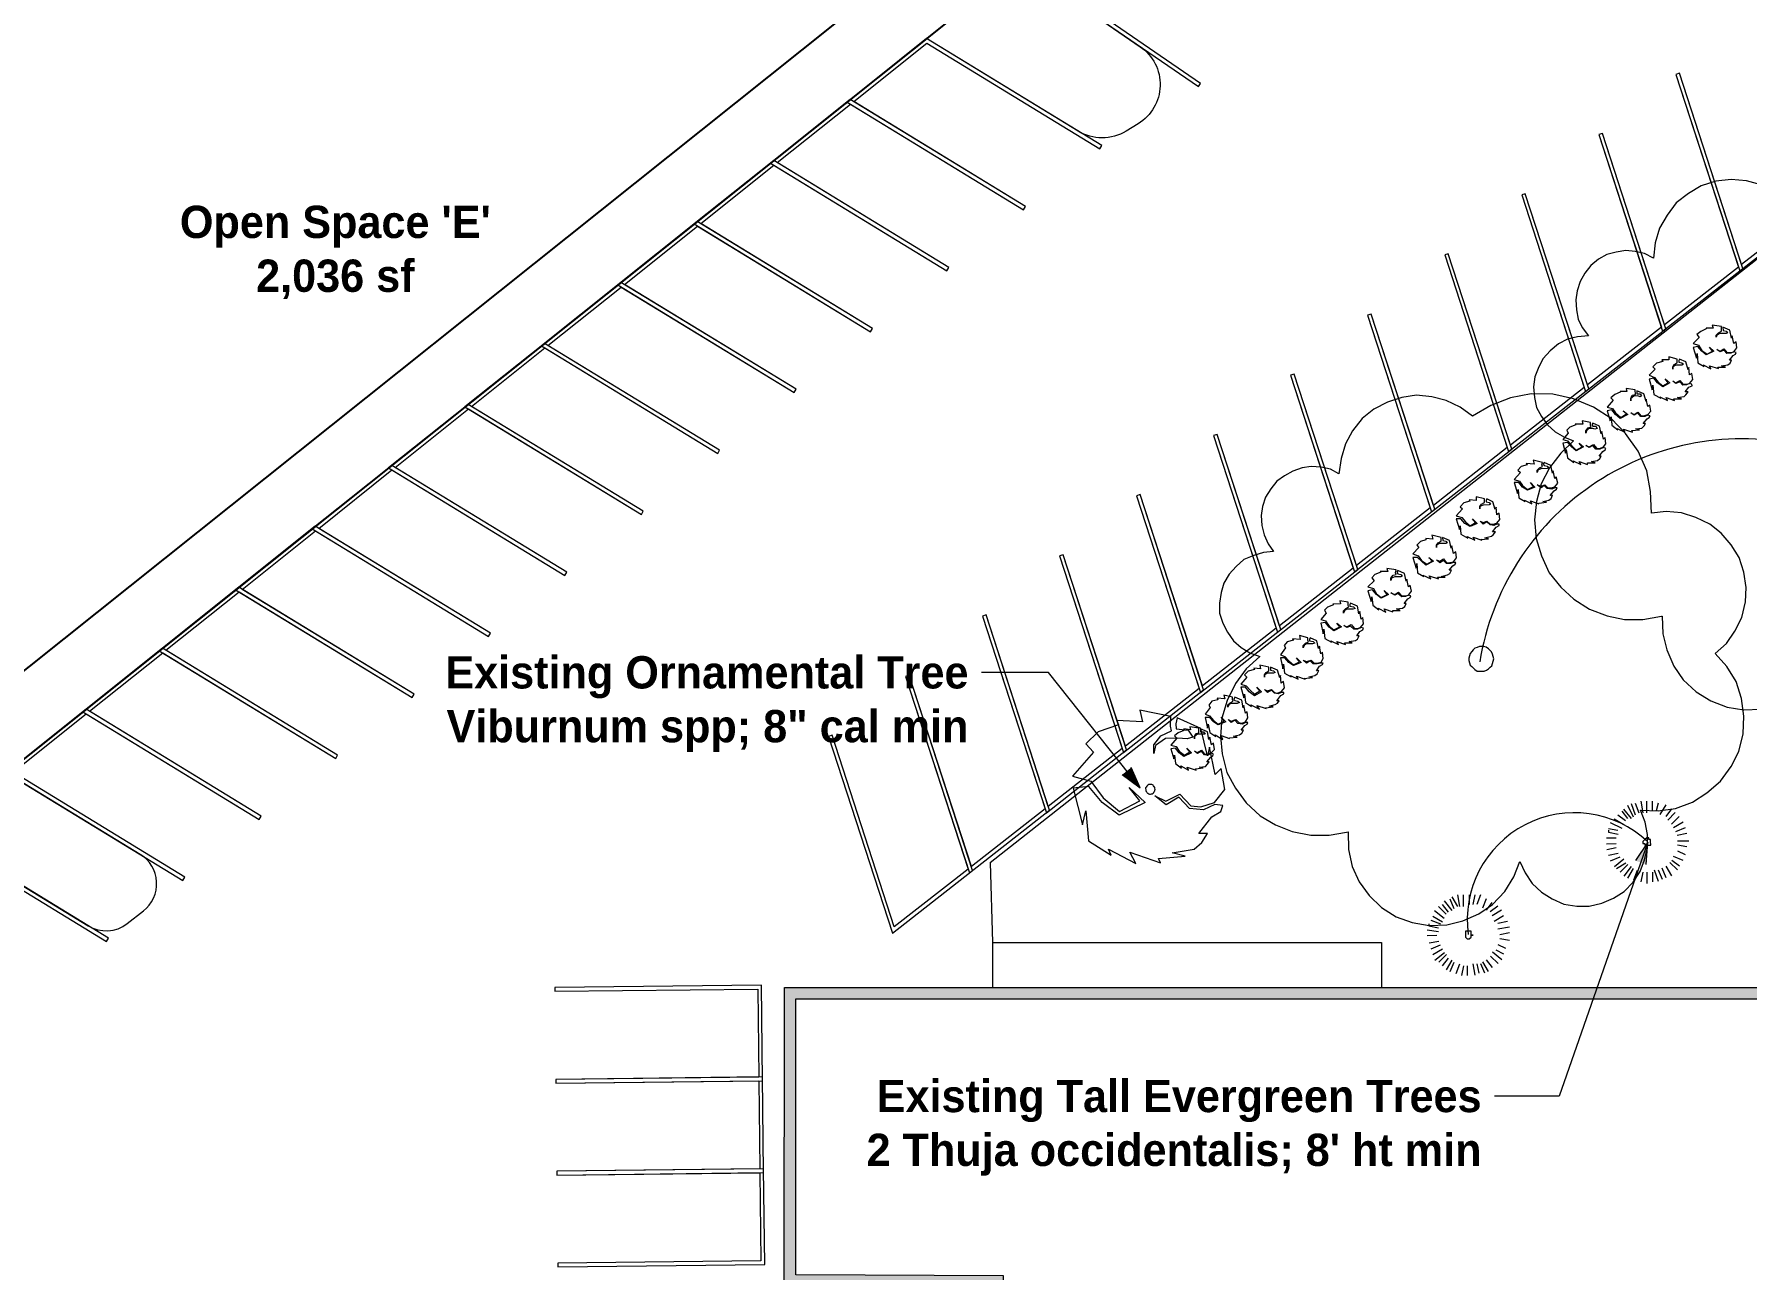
# Model space of a CAD drawing. Header units: feet. Extents: x 2366571 to 2367131, y 711992 to 712371.
# Drawn here: x 2366833.9 to 2366983, y 712183.9 to 712291.5 of the extents above; entities that cross this region are included whole.
import ezdxf

# ---------------------------------------------------------------- set-up
doc = ezdxf.new("R2010")
doc.units = ezdxf.units.FT
doc.header["$MEASUREMENT"] = 0
for name, color, linetype in [('C-BLDG-OTLN', 110, 'Continuous'), ('C-PRKG-CONC-PATT', 1, 'Continuous'), ('C-PRKG-CURB', 255, 'Continuous'), ('C-PRKG-STRP', 190, 'Continuous'), ('C-PROP-LINE', 230, 'Continuous')]:
    doc.layers.add(name, color=color, linetype=linetype)
doc.layers.add('G-ANNO-TEXT', color=231, linetype='Continuous', lineweight=9)
doc.layers.add('PDF_Geometry', color=1, linetype='Continuous', lineweight=9)
doc.styles.add('Century Gothic_B', font='GOTHICB.TTF', dxfattribs={"height": 33.75})

# ---------------------------------------------------------------- blocks, each defined once
blk = doc.blocks.new('Family - ___-1442676-SITE PLAN')
at = {"layer": 'C-PROP-LINE'}
blk.add_line((-924.2, 14353.7), (-4154.5, 11776), dxfattribs=at)
blk = doc.blocks.new('Family - ___-1416994-SITE PLAN')
at = {"layer": 'C-PROP-LINE'}
blk.add_line((-933.8, 14438.2), (-4387, 11682.6), dxfattribs=at)

msp = doc.modelspace()

# ---------------------------------------------------------------- hatches: boundary and pattern name
at = {"layer": 'C-BLDG-OTLN', "lineweight": 5}
h = msp.add_hatch(color=1, dxfattribs=at)
h.dxf.hatch_style = 1
h.paths.add_polyline_path([(2366918.97, 712055.23), (2366918.97, 712066.86), (2366826.96, 712066.86), (2366826.96, 712054.86), (2366812.38, 712054.86), (2366812.38, 712033.19), (2366987.39, 712033.19), (2366987.39, 712102.29), (2366991.39, 712102.29), (2366991.4, 712114.34), (2366987.4, 712114.34), (2366987.41, 712208.45), (2366899.22, 712208.45), (2366899.21, 712182.41), (2366917.31, 712182.34), (2366917.41, 712161.24), (2366948.36, 712161.49), (2366948.36, 712055.23)])
h.paths.add_polyline_path([(2366918.97, 712034.19), (2366986.39, 712034.19), (2366986.39, 712103.29), (2366990.39, 712103.29), (2366990.4, 712113.34), (2366986.4, 712113.34), (2366986.41, 712207.45), (2366900.22, 712207.45), (2366900.21, 712183.41), (2366918.31, 712183.34), (2366918.4, 712162.25), (2366949.36, 712162.5), (2366949.36, 712054.23), (2366918.97, 712054.23)], flags=16)
h.paths.add_polyline_path([(2366917.97, 712065.86), (2366827.96, 712065.86), (2366827.96, 712053.86), (2366813.38, 712053.86), (2366813.38, 712034.19), (2366917.97, 712034.19)], flags=16)
at = {"layer": 'G-ANNO-TEXT', "lineweight": 5}
for points in [[(2366930.2, 712225.83), (2366929.43, 712227.61), (2366928.64, 712226.98)], [(2366974.42, 712221.09), (2366973.33, 712219.49), (2366974.28, 712219.16)]]:
    msp.add_hatch(color=1, dxfattribs=at).paths.add_polyline_path(points, flags=0)

# ---------------------------------------------------------------- linework, layer by layer
at = {"layer": 'C-BLDG-OTLN', "color": 1, "lineweight": 5, "flags": 128}
msp.add_lwpolyline([(2366948.36, 712161.49), (2366917.41, 712161.24), (2366917.31, 712182.34), (2366899.21, 712182.41), (2366899.22, 712208.45), (2366987.41, 712208.45), (2366987.4, 712114.34), (2366991.4, 712114.34), (2366991.39, 712102.29), (2366987.39, 712102.29), (2366987.39, 712033.19), (2366812.38, 712033.19), (2366812.38, 712054.86), (2366826.96, 712054.86), (2366826.96, 712066.86), (2366918.97, 712066.86), (2366918.97, 712055.23), (2366948.36, 712055.23), (2366948.36, 712161.5)], dxfattribs=at)
msp.add_lwpolyline([(2366918.97, 712054.23), (2366949.36, 712054.23), (2366949.36, 712162.5), (2366918.4, 712162.25), (2366918.31, 712183.34), (2366900.21, 712183.41), (2366900.22, 712207.45), (2366986.41, 712207.45), (2366986.4, 712113.34), (2366990.4, 712113.34), (2366990.39, 712103.29), (2366986.39, 712103.29), (2366986.39, 712034.19), (2366918.97, 712034.19)], close=True, dxfattribs=at)
at = {"layer": 'C-PRKG-CONC-PATT', "color": 1, "lineweight": 5}
for p, q in [((2366917.35, 712212.35), (2366951.22, 712212.35)), ((2366917.35, 712212.35), (2366917.35, 712208.45)), ((2366951.22, 712212.35), (2366951.22, 712208.45))]:
    msp.add_line(p, q, dxfattribs=at)
at = {"layer": 'C-PRKG-CURB', "color": 1, "lineweight": 5}
msp.add_line((2366917.13, 712219.32), (2366917.35, 712212.35), dxfattribs=at)
at = {"layer": 'C-PRKG-CURB', "color": 1, "lineweight": 5, "flags": 128}
msp.add_lwpolyline([(2366917.13, 712219.32), (2367030, 712308.18), (2367030.04, 712320.44), (2366997.41, 712347.42), (2366995.03, 712347.91)], dxfattribs=at)
for points in [[(2366978.56, 712340.17), (2366975.18, 712341.32), (2366971.38, 712340.08), (2366965.74, 712335.52), (2366938.69, 712317.63), (2366920.73, 712303.44, -0.079995), (2366915.17, 712300.35), (2366915.17, 712300.35, 0.079382), (2366909.67, 712297.23), (2366740.7, 712162.4, 0.442568), (2366740.41, 712157.96), (2366740.41, 712157.96, 0.386416), (2366744.44, 712157.71), (2366825.09, 712222.06), (2366838.58, 712213.82, 0.311485), (2366841.98, 712214.01), (2366843.39, 712215.11, 0.52499), (2366843.12, 712220.04), (2366831.47, 712227.15), (2366911.6, 712291.09)], [(2366978.56, 712340.17), (2366976.99, 712332.45), (2366969.1, 712331.77), (2366939.98, 712312.14), (2366920.45, 712297.11), (2366930.21, 712290.38, -0.543352), (2366930.02, 712283.67), (2366928.97, 712283.03, -0.280876), (2366924.8, 712283.03), (2366911.6, 712291.09)]]:
    msp.add_lwpolyline(points, format="xyb", dxfattribs=at)
at = {"layer": 'C-PRKG-STRP', "color": 1, "lineweight": 5}
for p, q in [((2366920.44, 712297.1), (2366935.27, 712286.9)), ((2366935.46, 712287.17), (2366921.02, 712297.1)), ((2366911.6, 712291.09), (2366904.67, 712285.56)), ((2366905.25, 712285.6), (2366911.62, 712290.69)), ((2366926.86, 712281.78), (2366911.6, 712291.09)), ((2366911.62, 712290.69), (2366926.68, 712281.49)), ((2366977.16, 712288.07), (2366976.84, 712287.97)), ((2366977.16, 712288.07), (2366976.84, 712287.97)), ((2366976.84, 712287.97), (2366982.41, 712270.85)), ((2366976.84, 712287.97), (2366982.3, 712271.18)), ((2366982.58, 712271.4), (2366977.16, 712288.07)), ((2366982.69, 712271.07), (2366977.16, 712288.07)), ((2366935.27, 712286.9), (2366935.46, 712287.17)), ((2366904.94, 712285.78), (2366898.01, 712280.25)), ((2366898.59, 712280.29), (2366904.97, 712285.38)), ((2366904.67, 712285.56), (2366920.03, 712276.18)), ((2366920.2, 712276.47), (2366904.94, 712285.78)), ((2366904.97, 712285.38), (2366920.03, 712276.18)), ((2366920.2, 712276.47), (2366905.25, 712285.6)), ((2366926.68, 712281.49), (2366926.86, 712281.78)), ((2366970.45, 712282.83), (2366970.13, 712282.72)), ((2366970.45, 712282.83), (2366970.13, 712282.72)), ((2366970.13, 712282.72), (2366975.7, 712265.61)), ((2366970.13, 712282.72), (2366975.59, 712265.94)), ((2366975.87, 712266.16), (2366970.45, 712282.83)), ((2366975.98, 712265.82), (2366970.45, 712282.83)), ((2366898.29, 712280.47), (2366891.36, 712274.94)), ((2366898.01, 712280.25), (2366913.37, 712270.87)), ((2366913.55, 712271.16), (2366898.29, 712280.47)), ((2366913.55, 712271.16), (2366898.59, 712280.29)), ((2366891.94, 712274.98), (2366898.31, 712280.07)), ((2366898.31, 712280.07), (2366913.37, 712270.87)), ((2366963.74, 712277.58), (2366963.43, 712277.48)), ((2366963.74, 712277.58), (2366963.43, 712277.48)), ((2366963.43, 712277.48), (2366968.99, 712260.36)), ((2366963.43, 712277.48), (2366968.88, 712260.7)), ((2366969.16, 712260.92), (2366963.74, 712277.58)), ((2366969.27, 712260.58), (2366963.74, 712277.58)), ((2366920.03, 712276.18), (2366920.2, 712276.47)), ((2366920.03, 712276.18), (2366920.2, 712276.47)), ((2366982.41, 712270.85), (2366989.39, 712276.31)), ((2366989, 712276.43), (2366982.58, 712271.4)), ((2366891.63, 712275.16), (2366884.7, 712269.63)), ((2366885.28, 712269.67), (2366891.66, 712274.76)), ((2366891.36, 712274.94), (2366906.72, 712265.56)), ((2366906.89, 712265.85), (2366891.63, 712275.16)), ((2366891.66, 712274.76), (2366906.72, 712265.56)), ((2366906.89, 712265.85), (2366891.94, 712274.98)), ((2366957.03, 712272.34), (2366956.72, 712272.24)), ((2366957.03, 712272.34), (2366956.72, 712272.24)), ((2366956.72, 712272.24), (2366962.28, 712255.12)), ((2366956.72, 712272.24), (2366962.17, 712255.46)), ((2366962.45, 712255.68), (2366957.03, 712272.34)), ((2366962.56, 712255.34), (2366957.03, 712272.34)), ((2366982.3, 712271.18), (2366975.87, 712266.16)), ((2366884.98, 712269.85), (2366878.05, 712264.32)), ((2366900.24, 712260.54), (2366884.98, 712269.85)), ((2366900.24, 712260.54), (2366885.28, 712269.67)), ((2366913.37, 712270.87), (2366913.55, 712271.16)), ((2366913.37, 712270.87), (2366913.55, 712271.16)), ((2366975.7, 712265.61), (2366982.69, 712271.07)), ((2366878.63, 712264.36), (2366885.01, 712269.45)), ((2366884.7, 712269.63), (2366900.07, 712260.25)), ((2366885.01, 712269.45), (2366900.07, 712260.25)), ((2366950.33, 712267.1), (2366950.01, 712267)), ((2366950.33, 712267.1), (2366950.01, 712267)), ((2366950.01, 712267), (2366955.57, 712249.88)), ((2366950.01, 712267), (2366955.46, 712250.22)), ((2366955.74, 712250.43), (2366950.33, 712267.1)), ((2366955.85, 712250.1), (2366950.33, 712267.1)), ((2366906.72, 712265.56), (2366906.89, 712265.85)), ((2366906.72, 712265.56), (2366906.89, 712265.85)), ((2366968.99, 712260.36), (2366975.98, 712265.82)), ((2366975.59, 712265.94), (2366969.16, 712260.92)), ((2366878.33, 712264.54), (2366871.39, 712259.01)), ((2366871.97, 712259.05), (2366878.35, 712264.14)), ((2366878.05, 712264.32), (2366893.41, 712254.94)), ((2366893.58, 712255.23), (2366878.33, 712264.54)), ((2366878.35, 712264.14), (2366893.41, 712254.94)), ((2366893.58, 712255.23), (2366878.63, 712264.36)), ((2366943.62, 712261.86), (2366943.3, 712261.76)), ((2366943.62, 712261.86), (2366943.3, 712261.76)), ((2366943.3, 712261.76), (2366948.87, 712244.64)), ((2366943.3, 712261.76), (2366948.76, 712244.97)), ((2366949.04, 712245.19), (2366943.62, 712261.86)), ((2366949.15, 712244.86), (2366943.62, 712261.86)), ((2366871.67, 712259.23), (2366864.74, 712253.7)), ((2366886.93, 712249.92), (2366871.67, 712259.23)), ((2366900.07, 712260.25), (2366900.24, 712260.54)), ((2366900.07, 712260.25), (2366900.24, 712260.54)), ((2366962.28, 712255.12), (2366969.27, 712260.58)), ((2366968.88, 712260.7), (2366962.45, 712255.68)), ((2366865.32, 712253.74), (2366871.7, 712258.83)), ((2366871.39, 712259.01), (2366886.76, 712249.63)), ((2366871.7, 712258.83), (2366886.76, 712249.63)), ((2366886.93, 712249.92), (2366871.97, 712259.05)), ((2366936.91, 712256.62), (2366936.59, 712256.51)), ((2366936.91, 712256.62), (2366936.59, 712256.51)), ((2366936.59, 712256.51), (2366942.16, 712239.39)), ((2366936.59, 712256.51), (2366942.05, 712239.73)), ((2366942.33, 712239.95), (2366936.91, 712256.62)), ((2366942.44, 712239.61), (2366936.91, 712256.62)), ((2366893.41, 712254.94), (2366893.58, 712255.23)), ((2366893.41, 712254.94), (2366893.58, 712255.23)), ((2366955.57, 712249.88), (2366962.56, 712255.34)), ((2366962.17, 712255.46), (2366955.74, 712250.43)), ((2366865.02, 712253.92), (2366858.09, 712248.39)), ((2366858.67, 712248.43), (2366865.04, 712253.52)), ((2366864.74, 712253.7), (2366880.1, 712244.32)), ((2366880.28, 712244.61), (2366865.02, 712253.92)), ((2366865.04, 712253.52), (2366880.1, 712244.32)), ((2366880.28, 712244.61), (2366865.32, 712253.74)), ((2366930.2, 712251.37), (2366929.89, 712251.27)), ((2366930.2, 712251.37), (2366929.89, 712251.27)), ((2366929.89, 712251.27), (2366935.45, 712234.15)), ((2366929.89, 712251.27), (2366935.34, 712234.49)), ((2366935.62, 712234.71), (2366930.2, 712251.37)), ((2366935.73, 712234.37), (2366930.2, 712251.37)), ((2366886.76, 712249.63), (2366886.93, 712249.92)), ((2366886.76, 712249.63), (2366886.93, 712249.92)), ((2366948.87, 712244.64), (2366955.85, 712250.1)), ((2366955.46, 712250.22), (2366949.04, 712245.19)), ((2366858.36, 712248.61), (2366851.43, 712243.08)), ((2366852.01, 712243.12), (2366858.39, 712248.21)), ((2366858.09, 712248.39), (2366873.45, 712239.01)), ((2366873.62, 712239.3), (2366858.36, 712248.61)), ((2366858.39, 712248.21), (2366873.45, 712239.01)), ((2366873.62, 712239.3), (2366858.67, 712248.43)), ((2366923.49, 712246.13), (2366923.18, 712246.03)), ((2366923.49, 712246.13), (2366923.18, 712246.03)), ((2366923.18, 712246.03), (2366928.74, 712228.91)), ((2366923.18, 712246.03), (2366928.63, 712229.25)), ((2366928.91, 712229.47), (2366923.49, 712246.13)), ((2366929.02, 712229.13), (2366923.49, 712246.13)), ((2366880.1, 712244.32), (2366880.28, 712244.61)), ((2366880.1, 712244.32), (2366880.28, 712244.61)), ((2366942.16, 712239.39), (2366949.15, 712244.86)), ((2366948.76, 712244.97), (2366942.33, 712239.95)), ((2366851.71, 712243.3), (2366844.78, 712237.77)), ((2366845.36, 712237.81), (2366851.73, 712242.9)), ((2366851.43, 712243.08), (2366866.79, 712233.7)), ((2366866.97, 712233.99), (2366851.71, 712243.3)), ((2366851.73, 712242.9), (2366866.79, 712233.7)), ((2366866.97, 712233.99), (2366852.01, 712243.12)), ((2366916.79, 712240.89), (2366916.47, 712240.79)), ((2366916.79, 712240.89), (2366916.47, 712240.79)), ((2366916.47, 712240.79), (2366922.03, 712223.67)), ((2366916.47, 712240.79), (2366921.92, 712224.01)), ((2366922.2, 712224.22), (2366916.79, 712240.89)), ((2366922.31, 712223.89), (2366916.79, 712240.89)), ((2366873.45, 712239.01), (2366873.62, 712239.3)), ((2366873.45, 712239.01), (2366873.62, 712239.3)), ((2366935.45, 712234.15), (2366942.44, 712239.61)), ((2366942.05, 712239.73), (2366935.62, 712234.71)), ((2366845.05, 712237.99), (2366838.12, 712232.46)), ((2366838.7, 712232.5), (2366845.08, 712237.59)), ((2366844.78, 712237.77), (2366860.14, 712228.39)), ((2366860.31, 712228.68), (2366845.05, 712237.99)), ((2366845.08, 712237.59), (2366860.14, 712228.39)), ((2366860.31, 712228.68), (2366845.36, 712237.81)), ((2366910.08, 712235.65), (2366909.76, 712235.54)), ((2366910.08, 712235.65), (2366909.76, 712235.54)), ((2366909.76, 712235.54), (2366915.33, 712218.43)), ((2366909.76, 712235.54), (2366915.22, 712218.76)), ((2366915.5, 712218.98), (2366910.08, 712235.65)), ((2366915.6, 712218.64), (2366910.08, 712235.65)), ((2366866.79, 712233.7), (2366866.97, 712233.99)), ((2366866.79, 712233.7), (2366866.97, 712233.99)), ((2366928.74, 712228.91), (2366935.73, 712234.37)), ((2366935.34, 712234.49), (2366928.91, 712229.47)), ((2366838.4, 712232.68), (2366831.47, 712227.15)), ((2366838.12, 712232.46), (2366853.48, 712223.08)), ((2366853.66, 712223.37), (2366838.4, 712232.68)), ((2366853.66, 712223.37), (2366838.7, 712232.5)), ((2366832.05, 712227.19), (2366838.42, 712232.28)), ((2366838.42, 712232.28), (2366853.48, 712223.08)), ((2366903.37, 712230.41), (2366903.05, 712230.3)), ((2366903.05, 712230.3), (2366908.62, 712213.18)), ((2366908.79, 712213.74), (2366903.37, 712230.41)), ((2366860.14, 712228.39), (2366860.31, 712228.68)), ((2366860.14, 712228.39), (2366860.31, 712228.68)), ((2366922.03, 712223.67), (2366929.02, 712229.13)), ((2366928.63, 712229.25), (2366922.2, 712224.22)), ((2366831.47, 712227.15), (2366846.83, 712217.77)), ((2366847, 712218.06), (2366832.05, 712227.19)), ((2366915.33, 712218.43), (2366922.31, 712223.89)), ((2366921.92, 712224.01), (2366915.5, 712218.98)), ((2366840.35, 712212.74), (2366825.09, 712222.06)), ((2366853.48, 712223.08), (2366853.66, 712223.37)), ((2366853.48, 712223.08), (2366853.66, 712223.37)), ((2366825.12, 712221.66), (2366840.17, 712212.46)), ((2366846.83, 712217.77), (2366847, 712218.06)), ((2366908.62, 712213.18), (2366915.6, 712218.64)), ((2366915.22, 712218.76), (2366908.79, 712213.74)), ((2366840.17, 712212.46), (2366840.35, 712212.74)), ((2366897.22, 712208.65), (2366879.22, 712208.44)), ((2366897.32, 712200.31), (2366897.22, 712208.65)), ((2366879.22, 712208.44), (2366879.23, 712208.11)), ((2366879.23, 712208.11), (2366896.89, 712208.31)), ((2366896.89, 712208.31), (2366896.98, 712200.64)), ((2366897.31, 712200.65), (2366879.31, 712200.44)), ((2366896.98, 712200.64), (2366879.31, 712200.44)), ((2366879.31, 712200.44), (2366879.32, 712200.11)), ((2366879.31, 712200.44), (2366879.32, 712200.11)), ((2366879.32, 712200.11), (2366896.98, 712200.31)), ((2366879.32, 712200.11), (2366897.32, 712200.31)), ((2366896.98, 712200.31), (2366897.07, 712192.64)), ((2366897.41, 712192.32), (2366897.31, 712200.65)), ((2366897.4, 712192.65), (2366879.4, 712192.44)), ((2366897.07, 712192.64), (2366879.4, 712192.44)), ((2366879.4, 712192.44), (2366879.41, 712192.11)), ((2366879.4, 712192.44), (2366879.41, 712192.11)), ((2366879.41, 712192.11), (2366897.41, 712192.32)), ((2366879.41, 712192.11), (2366897.07, 712192.31)), ((2366897.07, 712192.31), (2366897.16, 712184.65)), ((2366897.5, 712184.32), (2366897.4, 712192.65)), ((2366897.16, 712184.65), (2366879.49, 712184.44)), ((2366879.49, 712184.44), (2366879.5, 712184.11)), ((2366879.5, 712184.11), (2366897.5, 712184.32))]:
    msp.add_line(p, q, dxfattribs=at)
at = {"layer": 'G-ANNO-TEXT', "color": 1, "lineweight": 5}
for p, q in [((2366922.22, 712235.89), (2366916.39, 712235.89)), ((2366930.2, 712225.83), (2366922.22, 712235.89)), ((2366928.64, 712226.98), (2366930.2, 712225.83)), ((2366930.2, 712225.83), (2366929.43, 712227.61)), ((2366974.42, 712221.09), (2366966.68, 712198.99)), ((2366974.42, 712221.09), (2366973.33, 712219.49)), ((2366974.28, 712219.16), (2366974.42, 712221.09)), ((2366966.68, 712198.99), (2366961.07, 712198.99))]:
    msp.add_line(p, q, dxfattribs=at)
for centre, radius, start, end in [((2366982.63, 712233.09), 23.15, 78.4539, 170.7743), ((2366968.02, 712214.32), 9.34, 47.001, 187.7663)]:
    msp.add_arc(centre, radius, start, end, dxfattribs=at)
at = {"layer": 'PDF_Geometry', "color": 1, "lineweight": 5}
for p, q in [((2366971.81, 712223.48), (2366972.48, 712222.98)), ((2366972.14, 712223.81), (2366972.64, 712223.15)), ((2366972.3, 712223.98), (2366972.97, 712223.15)), ((2366972.63, 712224.31), (2366973.14, 712223.32)), ((2366972.97, 712224.48), (2366973.31, 712223.49)), ((2366973.3, 712224.49), (2366973.64, 712223.65)), ((2366973.8, 712224.66), (2366973.97, 712223.66)), ((2366974.3, 712224.66), (2366974.3, 712223.66)), ((2366974.8, 712224.66), (2366974.8, 712223.83)), ((2366975.3, 712224.5), (2366975.14, 712223.83)), ((2366975.97, 712224.34), (2366975.47, 712223.5)), ((2366976.47, 712224.01), (2366975.97, 712223.34)), ((2366976.8, 712223.68), (2366976.14, 712223.01)), ((2366970.98, 712222.3), (2366971.81, 712222.14)), ((2366971.14, 712222.8), (2366972.15, 712222.31)), ((2366971.47, 712223.14), (2366972.31, 712222.65)), ((2366977.14, 712223.35), (2366976.48, 712222.67)), ((2366977.48, 712222.85), (2366976.65, 712222.34)), ((2366977.65, 712222.35), (2366976.82, 712222.01)), ((2366970.82, 712221.47), (2366971.65, 712221.47)), ((2366970.82, 712220.97), (2366971.66, 712220.98)), ((2366970.83, 712220.47), (2366971.66, 712220.64)), ((2366977.82, 712221.85), (2366976.98, 712221.68)), ((2366977.99, 712221.18), (2366976.99, 712221.18)), ((2366977.82, 712220.68), (2366976.99, 712220.84)), ((2366971, 712219.97), (2366971.83, 712220.14)), ((2366971.17, 712219.47), (2366972, 712219.81)), ((2366971.5, 712218.97), (2366972.33, 712219.65)), ((2366971.67, 712218.81), (2366972.5, 712219.31)), ((2366972.01, 712218.48), (2366972.67, 712219.15)), ((2366972.34, 712218.15), (2366973, 712218.98)), ((2366976.51, 712218.17), (2366976, 712219)), ((2366977, 712218.68), (2366976.33, 712219.34)), ((2366977.17, 712219.01), (2366976.5, 712219.51)), ((2366977.5, 712219.51), (2366976.66, 712219.84)), ((2366976.99, 712220.34), (2366977.66, 712220.02)), ((2366972.68, 712217.98), (2366973.17, 712218.82)), ((2366973.18, 712217.82), (2366973.5, 712218.65)), ((2366973.84, 712217.66), (2366974.01, 712218.49)), ((2366974.35, 712217.49), (2366974.34, 712218.49)), ((2366974.84, 712217.66), (2366974.84, 712218.5)), ((2366975.34, 712217.67), (2366975, 712218.66)), ((2366975.68, 712217.84), (2366975.34, 712218.67)), ((2366976.01, 712218), (2366975.67, 712218.84)), ((2366956.67, 712215.99), (2366957.34, 712215.16)), ((2366957.17, 712216.16), (2366957.51, 712215.33)), ((2366957.34, 712216.33), (2366957.84, 712215.5)), ((2366957.84, 712216.5), (2366958.01, 712215.5)), ((2366958.34, 712216.5), (2366958.34, 712215.5)), ((2366958.84, 712216.51), (2366958.84, 712215.67)), ((2366959.34, 712216.51), (2366959.17, 712215.67)), ((2366959.83, 712216.51), (2366959.51, 712215.68)), ((2366960.34, 712216.18), (2366960.01, 712215.35)), ((2366955.68, 712214.65), (2366956.52, 712214.16)), ((2366955.84, 712215.15), (2366956.68, 712214.49)), ((2366956.18, 712215.49), (2366956.85, 712214.83)), ((2366956.51, 712215.66), (2366957.01, 712214.99)), ((2366960.84, 712215.85), (2366960.34, 712215.18)), ((2366961.34, 712215.52), (2366960.68, 712215.02)), ((2366961.68, 712215.19), (2366960.85, 712214.69)), ((2366961.85, 712214.69), (2366961.02, 712214.19)), ((2366955.19, 712213.48), (2366956.19, 712213.32)), ((2366955.52, 712214.32), (2366956.35, 712213.99)), ((2366962.18, 712214.19), (2366961.35, 712214.02)), ((2366962.35, 712213.7), (2366961.36, 712213.52)), ((2366962.36, 712213.2), (2366961.53, 712213.02)), ((2366955.19, 712212.98), (2366956.03, 712212.99)), ((2366955.36, 712212.32), (2366956.2, 712212.49)), ((2366955.53, 712211.82), (2366956.36, 712212.16)), ((2366955.7, 712211.32), (2366956.53, 712211.82)), ((2366961.71, 712210.86), (2366960.87, 712211.52)), ((2366961.87, 712211.36), (2366961.2, 712211.69)), ((2366961.36, 712212.19), (2366962.03, 712211.86)), ((2366962.36, 712212.53), (2366961.53, 712212.69)), ((2366955.87, 712210.82), (2366956.7, 712211.49)), ((2366956.21, 712210.65), (2366956.87, 712211.33)), ((2366956.54, 712210.32), (2366957.04, 712210.99)), ((2366956.88, 712209.99), (2366957.37, 712210.83)), ((2366957.21, 712209.83), (2366957.54, 712210.66)), ((2366957.71, 712209.66), (2366958.04, 712210.5)), ((2366958.22, 712209.5), (2366958.38, 712210.34)), ((2366958.72, 712209.5), (2366958.71, 712210.34)), ((2366959.38, 712209.51), (2366959.21, 712210.51)), ((2366959.71, 712209.68), (2366959.54, 712210.51)), ((2366960.21, 712209.68), (2366959.88, 712210.51)), ((2366960.55, 712209.85), (2366960.04, 712210.68)), ((2366960.88, 712210.19), (2366960.37, 712210.85)), ((2366961.38, 712210.52), (2366960.7, 712211.18))]:
    msp.add_line(p, q, dxfattribs=at)
at = {"layer": 'PDF_Geometry', "color": 1, "lineweight": 5, "flags": 128}
for points in [[(2366984.27, 712278.36), (2366983, 712278.69), (2366981.67, 712278.81), (2366980.34, 712278.67), (2366979.07, 712278.26), (2366977.94, 712277.59), (2366976.88, 712276.78), (2366976.09, 712275.71), (2366975.43, 712274.57), (2366975.04, 712273.3), (2366974.91, 712271.96), (2366974.11, 712272.36), (2366973.31, 712272.55), (2366972.51, 712272.62), (2366971.64, 712272.48), (2366970.85, 712272.27), (2366970.11, 712271.87), (2366969.45, 712271.33), (2366968.92, 712270.66), (2366968.53, 712269.92), (2366968.27, 712269.12), (2366968.14, 712268.32), (2366968.21, 712267.45), (2366968.35, 712266.65), (2366968.69, 712265.92), (2366969.23, 712265.19), (2366968.29, 712265.12), (2366967.43, 712264.91), (2366966.63, 712264.51), (2366965.9, 712263.9), (2366965.31, 712263.23), (2366964.91, 712262.5), (2366964.58, 712261.63), (2366964.46, 712260.76), (2366964.53, 712259.83), (2366964.73, 712258.96), (2366965.14, 712258.17), (2366965.68, 712257.44), (2366966.35, 712256.84), (2366967.15, 712256.38), (2366967.95, 712256.05), (2366966.83, 712254.98), (2366965.84, 712253.7), (2366965.11, 712252.3), (2366964.72, 712250.76), (2366964.53, 712249.16), (2366964.68, 712247.56), (2366965.15, 712246.03), (2366965.83, 712244.57), (2366966.84, 712243.31), (2366967.98, 712242.25), (2366969.32, 712241.39), (2366970.86, 712240.8), (2366972.39, 712240.48), (2366973.99, 712240.49), (2366975.59, 712240.77), (2366975.66, 712240.77), (2366975.73, 712239.24), (2366976.08, 712237.84), (2366976.69, 712236.44), (2366977.49, 712235.25), (2366978.63, 712234.19), (2366979.91, 712233.4), (2366981.31, 712232.87), (2366982.78, 712232.62), (2366984.24, 712232.69)], [(2366970.98, 712222.14), (2366970.98, 712221.97), (2366971.82, 712221.81)], [(2366955.35, 712213.98), (2366955.35, 712213.82), (2366956.19, 712213.65)]]:
    msp.add_lwpolyline(points, dxfattribs=at)
for points in [[(2366981.18, 712262.47), (2366980.84, 712262.6), (2366981.38, 712262.67), (2366981.58, 712262.81), (2366981.71, 712263.08), (2366981.51, 712263.08), (2366981.84, 712263.48), (2366982.04, 712263.61), (2366982.1, 712263.75), (2366981.9, 712263.81), (2366981.64, 712263.68), (2366981.3, 712263.67), (2366981.03, 712263.94), (2366980.7, 712263.8), (2366980.43, 712264), (2366980.7, 712263.87), (2366981.03, 712264.07), (2366981.3, 712263.74), (2366981.57, 712263.74), (2366981.9, 712263.81), (2366982.17, 712264.15), (2366982.1, 712264.68), (2366981.9, 712264.54), (2366981.76, 712265.21), (2366981.69, 712265.01), (2366981.56, 712265.68), (2366980.95, 712265.94), (2366980.96, 712265.67), (2366981.22, 712265.61), (2366981.36, 712265.47), (2366981.23, 712265.41), (2366980.69, 712265.4), (2366980.43, 712265.27), (2366980.36, 712265.07), (2366980.36, 712265.27), (2366980.56, 712265.47), (2366980.82, 712265.6), (2366980.82, 712266), (2366980.02, 712266.13), (2366980.09, 712265.87), (2366979.49, 712265.86), (2366979.49, 712265.8), (2366979.02, 712265.59), (2366978.69, 712265.32), (2366978.89, 712265.06), (2366978.36, 712264.52), (2366978.83, 712264.39), (2366979.1, 712263.93), (2366979.57, 712263.6), (2366980.04, 712263.87), (2366979.77, 712264.2), (2366980.17, 712263.87), (2366979.5, 712263.53), (2366979.1, 712263.86), (2366978.77, 712264.26), (2366978.37, 712264.19), (2366978.64, 712263.26), (2366978.7, 712263.66), (2366978.78, 712262.86), (2366979.31, 712262.53), (2366979.24, 712262.66), (2366979.91, 712262.33), (2366979.78, 712262.6), (2366980.58, 712262.34), (2366980.51, 712262.47)], [(2366977.33, 712259.71), (2366977, 712259.84), (2366977.59, 712259.92), (2366977.73, 712260.05), (2366977.93, 712260.32), (2366977.66, 712260.32), (2366977.99, 712260.72), (2366978.26, 712260.85), (2366978.25, 712260.99), (2366978.05, 712261.05), (2366977.79, 712260.92), (2366977.45, 712260.91), (2366977.19, 712261.18), (2366976.85, 712261.04), (2366976.59, 712261.24), (2366976.85, 712261.11), (2366977.19, 712261.31), (2366977.45, 712260.98), (2366977.72, 712260.98), (2366978.05, 712261.05), (2366978.32, 712261.39), (2366978.25, 712261.92), (2366978.05, 712261.79), (2366977.98, 712262.45), (2366977.91, 712262.25), (2366977.71, 712262.92), (2366977.17, 712263.18), (2366977.11, 712263.05), (2366977.11, 712262.91), (2366977.38, 712262.85), (2366977.51, 712262.72), (2366977.38, 712262.65), (2366976.84, 712262.64), (2366976.58, 712262.51), (2366976.58, 712262.31), (2366976.58, 712262.51), (2366976.71, 712262.71), (2366976.98, 712262.84), (2366976.97, 712263.18), (2366976.24, 712263.37), (2366976.24, 712263.11), (2366975.64, 712263.1), (2366975.71, 712262.97), (2366975.18, 712262.83), (2366974.84, 712262.5), (2366975.05, 712262.3), (2366974.52, 712261.76), (2366974.98, 712261.56), (2366975.32, 712261.17), (2366975.72, 712260.84), (2366976.19, 712261.11), (2366975.92, 712261.44), (2366976.32, 712261.11), (2366975.72, 712260.77), (2366975.25, 712261.1), (2366974.92, 712261.5), (2366974.52, 712261.43), (2366974.79, 712260.5), (2366974.86, 712260.9), (2366974.93, 712260.1), (2366975.53, 712259.77), (2366975.46, 712259.9), (2366976.13, 712259.57), (2366976, 712259.84), (2366976.73, 712259.58), (2366976.66, 712259.71)], [(2366948.31, 712221.99), (2366948.33, 712220.45), (2366948.67, 712218.99), (2366949.28, 712217.66), (2366950.15, 712216.46), (2366951.23, 712215.4), (2366952.5, 712214.61), (2366953.9, 712214.09), (2366955.37, 712213.83), (2366956.9, 712213.91), (2366958.3, 712214.25), (2366959.7, 712214.86), (2366960.89, 712215.67), (2366961.95, 712216.81), (2366962.74, 712218.08), (2366963.27, 712219.42), (2366963.74, 712218.42), (2366964.35, 712217.49), (2366965.15, 712216.76), (2366966.09, 712216.17), (2366967.09, 712215.71), (2366968.23, 712215.52), (2366969.29, 712215.53), (2366970.42, 712215.8), (2366971.42, 712216.21), (2366972.35, 712216.81), (2366973.14, 712217.62), (2366973.74, 712218.56), (2366974.13, 712219.56), (2366974.39, 712220.63), (2366974.38, 712221.76), (2366974.18, 712222.83), (2366973.77, 712223.89), (2366975.3, 712223.83), (2366976.83, 712224.04), (2366978.3, 712224.59), (2366979.56, 712225.39), (2366980.75, 712226.4), (2366981.68, 712227.68), (2366982.34, 712229.01), (2366982.72, 712230.55), (2366982.78, 712232.08), (2366982.57, 712233.61), (2366982.09, 712235.08), (2366981.29, 712236.41), (2366980.28, 712237.53), (2366981.27, 712238.41), (2366982, 712239.48), (2366982.59, 712240.68), (2366982.91, 712242.02), (2366982.97, 712243.28), (2366982.76, 712244.62), (2366982.36, 712245.88), (2366981.68, 712247.01), (2366980.81, 712248), (2366979.8, 712248.8), (2366978.6, 712249.39), (2366977.33, 712249.78), (2366976, 712249.9), (2366974.73, 712249.76), (2366974.65, 712251.63), (2366974.31, 712253.43), (2366973.56, 712255.16), (2366972.48, 712256.68), (2366971.21, 712258.01), (2366969.67, 712259), (2366967.93, 712259.72), (2366966.13, 712260.11), (2366964.26, 712260.16), (2366962.46, 712259.81), (2366960.73, 712259.14), (2366959.14, 712258.19), (2366958.07, 712258.98), (2366956.86, 712259.58), (2366955.59, 712259.9), (2366954.26, 712260.03), (2366953, 712259.82), (2366951.73, 712259.41), (2366950.54, 712258.8), (2366949.54, 712257.99), (2366948.68, 712256.92), (2366948.09, 712255.78), (2366947.7, 712254.52), (2366947.51, 712253.18), (2366946.77, 712253.58), (2366945.97, 712253.77), (2366945.1, 712253.83), (2366944.3, 712253.69), (2366943.5, 712253.42), (2366942.77, 712253.02), (2366942.11, 712252.54), (2366941.58, 712251.87), (2366941.12, 712251.14), (2366940.86, 712250.34), (2366940.73, 712249.54), (2366940.8, 712248.67), (2366941.01, 712247.87), (2366941.35, 712247.07), (2366941.82, 712246.41), (2366940.95, 712246.34), (2366940.09, 712246.06), (2366939.22, 712245.73), (2366938.56, 712245.12), (2366937.96, 712244.45), (2366937.5, 712243.65), (2366937.24, 712242.85), (2366937.11, 712241.91), (2366937.12, 712241.04), (2366937.39, 712240.18), (2366937.8, 712239.38), (2366938.34, 712238.65), (2366939.01, 712238.06), (2366939.74, 712237.6), (2366940.61, 712237.27), (2366939.42, 712236.19), (2366938.49, 712234.92), (2366937.77, 712233.45), (2366937.31, 712231.91), (2366937.19, 712230.31), (2366937.34, 712228.78), (2366937.75, 712227.18), (2366938.49, 712225.79), (2366939.43, 712224.53), (2366940.64, 712223.4), (2366941.98, 712222.61), (2366943.45, 712222.02), (2366945.05, 712221.7), (2366946.65, 712221.71), (2366948.18, 712221.98)], [(2366973.68, 712257.02), (2366973.35, 712257.09), (2366973.88, 712257.16), (2366974.08, 712257.36), (2366974.21, 712257.56), (2366974.01, 712257.56), (2366974.34, 712257.96), (2366974.54, 712258.1), (2366974.61, 712258.23), (2366974.41, 712258.29), (2366974.14, 712258.16), (2366973.81, 712258.16), (2366973.54, 712258.49), (2366973.21, 712258.29), (2366972.94, 712258.48), (2366973.21, 712258.35), (2366973.54, 712258.56), (2366973.81, 712258.22), (2366974.07, 712258.23), (2366974.41, 712258.36), (2366974.67, 712258.63), (2366974.6, 712259.16), (2366974.4, 712259.03), (2366974.26, 712259.69), (2366974.26, 712259.49), (2366974.06, 712260.16), (2366973.46, 712260.42), (2366973.46, 712260.15), (2366973.73, 712260.16), (2366973.86, 712259.96), (2366973.73, 712259.89), (2366973.53, 712259.96), (2366973.19, 712259.95), (2366972.93, 712259.75), (2366972.93, 712259.55), (2366972.93, 712259.75), (2366973.06, 712260.02), (2366973.33, 712260.09), (2366973.32, 712260.49), (2366972.52, 712260.62), (2366972.59, 712260.35), (2366971.99, 712260.34), (2366971.99, 712260.28), (2366971.53, 712260.08), (2366971.2, 712259.81), (2366971.4, 712259.61), (2366970.87, 712259), (2366971.34, 712258.87), (2366971.6, 712258.48), (2366972.07, 712258.08), (2366972.54, 712258.42), (2366972.27, 712258.68), (2366972.67, 712258.35), (2366972.01, 712258.01), (2366971.61, 712258.34), (2366971.27, 712258.74), (2366970.87, 712258.67), (2366971.14, 712257.81), (2366971.21, 712258.14), (2366971.28, 712257.41), (2366971.81, 712257.01), (2366971.75, 712257.14), (2366972.42, 712256.81), (2366972.28, 712257.08), (2366973.08, 712256.82), (2366973.01, 712256.95)], [(2366969.83, 712254.13), (2366969.5, 712254.26), (2366970.03, 712254.33), (2366970.23, 712254.53), (2366970.36, 712254.73), (2366970.16, 712254.73), (2366970.49, 712255.13), (2366970.69, 712255.27), (2366970.76, 712255.4), (2366970.56, 712255.47), (2366970.23, 712255.33), (2366969.89, 712255.33), (2366969.62, 712255.66), (2366969.29, 712255.46), (2366969.02, 712255.66), (2366969.29, 712255.53), (2366969.69, 712255.73), (2366969.96, 712255.4), (2366970.23, 712255.4), (2366970.56, 712255.54), (2366970.76, 712255.8), (2366970.69, 712256.34), (2366970.55, 712256.2), (2366970.42, 712256.87), (2366970.35, 712256.67), (2366970.21, 712257.33), (2366969.61, 712257.6), (2366969.54, 712257.46), (2366969.61, 712257.33), (2366969.88, 712257.33), (2366970.01, 712257.13), (2366969.81, 712257.06), (2366969.61, 712257.13), (2366969.28, 712257.13), (2366969.08, 712256.93), (2366969.02, 712256.72), (2366969.01, 712256.92), (2366969.21, 712257.19), (2366969.48, 712257.26), (2366969.41, 712257.39), (2366969.41, 712257.66), (2366968.68, 712257.79), (2366968.74, 712257.52), (2366968.08, 712257.52), (2366968.14, 712257.45), (2366967.61, 712257.25), (2366967.35, 712256.98), (2366967.48, 712256.71), (2366967.02, 712256.18), (2366967.42, 712256.05), (2366967.76, 712255.65), (2366968.16, 712255.25), (2366968.69, 712255.52), (2366968.42, 712255.85), (2366968.82, 712255.52), (2366968.16, 712255.19), (2366967.76, 712255.52), (2366967.42, 712255.91), (2366967.02, 712255.84), (2366967.23, 712254.98), (2366967.29, 712255.31), (2366967.43, 712254.58), (2366967.97, 712254.18), (2366967.9, 712254.32), (2366968.57, 712253.99), (2366968.43, 712254.25), (2366969.17, 712253.99), (2366969.17, 712254.13)], [(2366965.59, 712250.7), (2366965.26, 712250.77), (2366965.79, 712250.9), (2366965.99, 712251.04), (2366966.12, 712251.31), (2366965.92, 712251.3), (2366966.25, 712251.71), (2366966.45, 712251.84), (2366966.51, 712251.97), (2366966.31, 712251.97), (2366966.05, 712251.84), (2366965.65, 712251.9), (2366965.38, 712252.17), (2366965.11, 712251.97), (2366964.78, 712252.23), (2366965.11, 712252.1), (2366965.45, 712252.23), (2366965.71, 712251.97), (2366965.98, 712251.97), (2366966.31, 712252.04), (2366966.58, 712252.38), (2366966.44, 712252.91), (2366966.31, 712252.77), (2366966.17, 712253.44), (2366966.11, 712253.24), (2366965.97, 712253.9), (2366965.37, 712254.17), (2366965.3, 712254.03), (2366965.37, 712253.9), (2366965.64, 712253.84), (2366965.77, 712253.7), (2366965.64, 712253.64), (2366965.1, 712253.63), (2366964.84, 712253.5), (2366964.77, 712253.3), (2366964.77, 712253.5), (2366964.97, 712253.7), (2366965.24, 712253.83), (2366965.17, 712253.97), (2366965.23, 712254.17), (2366964.43, 712254.36), (2366964.5, 712254.03), (2366963.83, 712254.09), (2366963.9, 712253.96), (2366963.37, 712253.82), (2366963.1, 712253.49), (2366963.31, 712253.29), (2366962.78, 712252.68), (2366963.24, 712252.55), (2366963.51, 712252.15), (2366963.92, 712251.82), (2366964.45, 712252.09), (2366964.18, 712252.43), (2366964.58, 712252.03), (2366963.92, 712251.76), (2366963.51, 712252.02), (2366963.18, 712252.42), (2366962.78, 712252.42), (2366963.05, 712251.48), (2366963.12, 712251.82), (2366963.19, 712251.09), (2366963.72, 712250.76), (2366963.66, 712250.89), (2366964.32, 712250.56), (2366964.19, 712250.83), (2366964.92, 712250.56), (2366964.92, 712250.63)], [(2366960.54, 712247.53), (2366960.21, 712247.6), (2366960.81, 712247.74), (2366960.94, 712247.87), (2366961.14, 712248.14), (2366960.87, 712248.14), (2366961.2, 712248.54), (2366961.47, 712248.67), (2366961.47, 712248.81), (2366961.27, 712248.81), (2366961, 712248.67), (2366960.67, 712248.74), (2366960.4, 712249), (2366960.07, 712248.8), (2366959.8, 712249.06), (2366960.07, 712248.93), (2366960.4, 712249.07), (2366960.67, 712248.8), (2366960.94, 712248.8), (2366961.27, 712248.87), (2366961.53, 712249.21), (2366961.46, 712249.74), (2366961.26, 712249.61), (2366961.19, 712250.27), (2366961.13, 712250.07), (2366960.92, 712250.74), (2366960.39, 712251), (2366960.32, 712250.87), (2366960.32, 712250.73), (2366960.59, 712250.67), (2366960.72, 712250.54), (2366960.59, 712250.47), (2366960.06, 712250.46), (2366959.79, 712250.33), (2366959.79, 712250.13), (2366959.79, 712250.33), (2366959.92, 712250.53), (2366960.19, 712250.67), (2366960.19, 712251), (2366959.45, 712251.19), (2366959.46, 712250.86), (2366958.85, 712250.92), (2366958.92, 712250.79), (2366958.39, 712250.65), (2366958.06, 712250.32), (2366958.26, 712250.12), (2366957.73, 712249.52), (2366958.2, 712249.39), (2366958.53, 712248.99), (2366958.94, 712248.66), (2366959.4, 712248.93), (2366959.13, 712249.26), (2366959.54, 712248.86), (2366958.94, 712248.59), (2366958.47, 712248.85), (2366958.13, 712249.25), (2366957.73, 712249.25), (2366958.01, 712248.32), (2366958.07, 712248.65), (2366958.14, 712247.92), (2366958.74, 712247.59), (2366958.68, 712247.72), (2366959.35, 712247.39), (2366959.21, 712247.66), (2366959.95, 712247.4), (2366959.88, 712247.46)], [(2366956.77, 712244.18), (2366956.43, 712244.24), (2366956.97, 712244.38), (2366957.16, 712244.51), (2366957.3, 712244.78), (2366957.1, 712244.78), (2366957.43, 712245.18), (2366957.63, 712245.32), (2366957.69, 712245.45), (2366957.49, 712245.45), (2366957.23, 712245.38), (2366956.89, 712245.38), (2366956.62, 712245.64), (2366956.29, 712245.44), (2366956.02, 712245.7), (2366956.29, 712245.57), (2366956.62, 712245.77), (2366956.89, 712245.44), (2366957.16, 712245.45), (2366957.49, 712245.51), (2366957.76, 712245.85), (2366957.69, 712246.38), (2366957.49, 712246.25), (2366957.35, 712246.91), (2366957.28, 712246.71), (2366957.15, 712247.38), (2366956.54, 712247.64), (2366956.55, 712247.37), (2366956.81, 712247.31), (2366956.95, 712247.18), (2366956.81, 712247.11), (2366956.28, 712247.11), (2366956.01, 712246.97), (2366956.02, 712246.77), (2366956.01, 712246.97), (2366956.15, 712247.17), (2366956.41, 712247.31), (2366956.41, 712247.64), (2366955.61, 712247.83), (2366955.68, 712247.5), (2366955.08, 712247.56), (2366955.08, 712247.43), (2366954.61, 712247.29), (2366954.28, 712246.96), (2366954.48, 712246.76), (2366953.95, 712246.22), (2366954.42, 712246.03), (2366954.69, 712245.63), (2366955.16, 712245.3), (2366955.62, 712245.57), (2366955.35, 712245.9), (2366955.76, 712245.57), (2366955.09, 712245.23), (2366954.69, 712245.56), (2366954.35, 712245.89), (2366953.95, 712245.89), (2366954.23, 712244.96), (2366954.29, 712245.36), (2366954.36, 712244.56), (2366954.9, 712244.23), (2366954.83, 712244.36), (2366955.5, 712244.03), (2366955.37, 712244.3), (2366956.17, 712244.04), (2366956.1, 712244.17)], [(2366952.85, 712241.28), (2366952.52, 712241.41), (2366953.05, 712241.48), (2366953.25, 712241.62), (2366953.38, 712241.89), (2366953.18, 712241.89), (2366953.51, 712242.29), (2366953.71, 712242.42), (2366953.78, 712242.56), (2366953.58, 712242.62), (2366953.31, 712242.49), (2366952.98, 712242.48), (2366952.64, 712242.75), (2366952.38, 712242.61), (2366952.04, 712242.81), (2366952.38, 712242.68), (2366952.71, 712242.88), (2366952.98, 712242.55), (2366953.24, 712242.55), (2366953.58, 712242.62), (2366953.84, 712242.96), (2366953.7, 712243.49), (2366953.57, 712243.35), (2366953.43, 712244.02), (2366953.37, 712243.82), (2366953.23, 712244.49), (2366952.63, 712244.75), (2366952.56, 712244.61), (2366952.63, 712244.48), (2366952.9, 712244.42), (2366953.03, 712244.28), (2366952.9, 712244.22), (2366952.37, 712244.21), (2366952.1, 712244.08), (2366952.04, 712243.88), (2366952.03, 712244.08), (2366952.23, 712244.35), (2366952.5, 712244.41), (2366952.43, 712244.55), (2366952.5, 712244.81), (2366951.69, 712244.94), (2366951.76, 712244.68), (2366951.1, 712244.67), (2366951.16, 712244.61), (2366950.63, 712244.4), (2366950.37, 712244.13), (2366950.57, 712243.87), (2366950.04, 712243.33), (2366950.51, 712243.2), (2366950.78, 712242.74), (2366951.18, 712242.41), (2366951.71, 712242.68), (2366951.44, 712243.01), (2366951.84, 712242.68), (2366951.18, 712242.34), (2366950.78, 712242.67), (2366950.44, 712243.07), (2366950.04, 712243), (2366950.31, 712242.07), (2366950.38, 712242.47), (2366950.45, 712241.73), (2366950.99, 712241.34), (2366950.92, 712241.47), (2366951.59, 712241.14), (2366951.45, 712241.41), (2366952.19, 712241.15), (2366952.19, 712241.28)], [(2366948.67, 712238.45), (2366948.4, 712238.59), (2366948.94, 712238.66), (2366949.14, 712238.79), (2366949.27, 712239.06), (2366949.07, 712239.06), (2366949.33, 712239.46), (2366949.6, 712239.59), (2366949.66, 712239.73), (2366949.46, 712239.79), (2366949.13, 712239.66), (2366948.8, 712239.66), (2366948.53, 712239.92), (2366948.2, 712239.79), (2366947.93, 712239.98), (2366948.2, 712239.85), (2366948.59, 712240.05), (2366948.86, 712239.72), (2366949.13, 712239.72), (2366949.4, 712239.79), (2366949.66, 712240.13), (2366949.59, 712240.66), (2366949.46, 712240.53), (2366949.32, 712241.19), (2366949.25, 712240.99), (2366949.12, 712241.66), (2366948.51, 712241.92), (2366948.45, 712241.79), (2366948.45, 712241.65), (2366948.78, 712241.59), (2366948.92, 712241.46), (2366948.72, 712241.39), (2366948.18, 712241.39), (2366947.99, 712241.25), (2366947.92, 712241.05), (2366947.92, 712241.25), (2366948.12, 712241.45), (2366948.38, 712241.59), (2366948.32, 712241.72), (2366948.31, 712241.99), (2366947.58, 712242.11), (2366947.65, 712241.85), (2366946.98, 712241.84), (2366947.05, 712241.78), (2366946.52, 712241.57), (2366946.25, 712241.31), (2366946.39, 712241.04), (2366945.92, 712240.5), (2366946.33, 712240.37), (2366946.66, 712239.91), (2366947.06, 712239.58), (2366947.6, 712239.85), (2366947.33, 712240.18), (2366947.73, 712239.85), (2366947.06, 712239.51), (2366946.66, 712239.84), (2366946.33, 712240.24), (2366945.93, 712240.17), (2366946.13, 712239.24), (2366946.2, 712239.64), (2366946.27, 712238.84), (2366946.87, 712238.51), (2366946.8, 712238.64), (2366947.47, 712238.31), (2366947.34, 712238.58), (2366948.07, 712238.32), (2366948, 712238.45)], [(2366945.22, 712235.43), (2366944.89, 712235.5), (2366945.42, 712235.63), (2366945.62, 712235.77), (2366945.75, 712236.04), (2366945.55, 712236.03), (2366945.82, 712236.44), (2366946.08, 712236.57), (2366946.15, 712236.7), (2366945.95, 712236.7), (2366945.62, 712236.63), (2366945.28, 712236.63), (2366945.01, 712236.9), (2366944.68, 712236.69), (2366944.41, 712236.96), (2366944.68, 712236.83), (2366945.08, 712236.96), (2366945.35, 712236.7), (2366945.62, 712236.7), (2366945.95, 712236.77), (2366946.15, 712237.1), (2366946.08, 712237.64), (2366945.94, 712237.5), (2366945.81, 712238.17), (2366945.74, 712237.97), (2366945.6, 712238.63), (2366945, 712238.9), (2366944.94, 712238.76), (2366944.94, 712238.63), (2366945.27, 712238.57), (2366945.4, 712238.43), (2366945.21, 712238.37), (2366944.67, 712238.36), (2366944.47, 712238.23), (2366944.41, 712238.03), (2366944.41, 712238.23), (2366944.6, 712238.43), (2366944.87, 712238.56), (2366944.8, 712238.7), (2366944.8, 712238.9), (2366944.07, 712239.09), (2366944.14, 712238.76), (2366943.47, 712238.82), (2366943.54, 712238.69), (2366943, 712238.55), (2366942.74, 712238.22), (2366942.87, 712238.02), (2366942.41, 712237.41), (2366942.81, 712237.28), (2366943.15, 712236.88), (2366943.55, 712236.55), (2366944.08, 712236.82), (2366943.81, 712237.16), (2366944.22, 712236.76), (2366943.55, 712236.49), (2366943.15, 712236.75), (2366942.81, 712237.15), (2366942.41, 712237.15), (2366942.62, 712236.21), (2366942.68, 712236.61), (2366942.76, 712235.82), (2366943.36, 712235.49), (2366943.29, 712235.62), (2366943.96, 712235.29), (2366943.82, 712235.56), (2366944.56, 712235.29), (2366944.49, 712235.36)], [(2366961.01, 712237.07), (2366960.95, 712237.27), (2366960.88, 712237.47), (2366960.81, 712237.67), (2366960.68, 712237.8), (2366960.54, 712237.93), (2366960.34, 712238.07), (2366960.14, 712238.13), (2366959.74, 712238.13), (2366959.54, 712238.06), (2366959.34, 712237.99), (2366959.21, 712237.86), (2366959.08, 712237.72), (2366958.94, 712237.52), (2366958.88, 712237.32), (2366958.81, 712237.12), (2366958.82, 712236.92), (2366958.88, 712236.72), (2366958.95, 712236.52), (2366959.09, 712236.39), (2366959.22, 712236.26), (2366959.35, 712236.13), (2366959.55, 712235.99), (2366960.15, 712236), (2366960.35, 712236.07), (2366960.55, 712236.2), (2366960.69, 712236.34), (2366960.82, 712236.47), (2366960.88, 712236.67), (2366960.95, 712236.87)], [(2366941.78, 712232.88), (2366941.44, 712232.94), (2366941.97, 712233.08), (2366942.17, 712233.21), (2366942.3, 712233.41), (2366942.1, 712233.41), (2366942.44, 712233.88), (2366942.7, 712234.01), (2366942.7, 712234.15), (2366942.5, 712234.15), (2366942.23, 712234.01), (2366941.9, 712234.08), (2366941.63, 712234.34), (2366941.3, 712234.14), (2366941.03, 712234.4), (2366941.3, 712234.27), (2366941.63, 712234.41), (2366941.9, 712234.14), (2366942.17, 712234.08), (2366942.5, 712234.21), (2366942.76, 712234.55), (2366942.69, 712235.08), (2366942.49, 712234.95), (2366942.42, 712235.61), (2366942.36, 712235.41), (2366942.15, 712236.08), (2366941.55, 712236.34), (2366941.55, 712236.07), (2366941.82, 712236.01), (2366941.96, 712235.88), (2366941.82, 712235.81), (2366941.29, 712235.81), (2366941.02, 712235.67), (2366941.02, 712235.47), (2366941.02, 712235.67), (2366941.16, 712235.87), (2366941.42, 712236.01), (2366941.42, 712236.34), (2366940.62, 712236.53), (2366940.69, 712236.2), (2366940.09, 712236.26), (2366940.15, 712236.13), (2366939.62, 712235.99), (2366939.29, 712235.66), (2366939.49, 712235.46), (2366938.96, 712234.86), (2366939.43, 712234.73), (2366939.77, 712234.33), (2366940.17, 712234), (2366940.63, 712234.27), (2366940.36, 712234.6), (2366940.77, 712234.2), (2366940.17, 712233.86), (2366939.7, 712234.19), (2366939.36, 712234.59), (2366938.96, 712234.59), (2366939.24, 712233.66), (2366939.3, 712233.99), (2366939.37, 712233.26), (2366939.91, 712232.93), (2366939.84, 712233.06), (2366940.58, 712232.67), (2366940.37, 712233), (2366941.18, 712232.74), (2366941.11, 712232.8)], [(2366938.66, 712230.25), (2366938.33, 712230.32), (2366938.86, 712230.46), (2366939.06, 712230.59), (2366939.19, 712230.86), (2366938.99, 712230.86), (2366939.32, 712231.26), (2366939.52, 712231.39), (2366939.58, 712231.53), (2366939.38, 712231.53), (2366939.12, 712231.39), (2366938.72, 712231.45), (2366938.45, 712231.72), (2366938.12, 712231.52), (2366937.85, 712231.78), (2366938.12, 712231.65), (2366938.52, 712231.79), (2366938.78, 712231.52), (2366939.05, 712231.46), (2366939.38, 712231.59), (2366939.58, 712231.93), (2366939.51, 712232.46), (2366939.38, 712232.33), (2366939.24, 712232.99), (2366939.18, 712232.79), (2366939.04, 712233.46), (2366938.44, 712233.72), (2366938.37, 712233.52), (2366938.44, 712233.45), (2366938.7, 712233.39), (2366938.84, 712233.26), (2366938.64, 712233.19), (2366938.11, 712233.18), (2366937.91, 712233.05), (2366937.84, 712232.85), (2366937.84, 712233.05), (2366938.04, 712233.25), (2366938.3, 712233.39), (2366938.24, 712233.52), (2366938.24, 712233.72), (2366937.5, 712233.91), (2366937.57, 712233.58), (2366936.9, 712233.64), (2366936.97, 712233.51), (2366936.44, 712233.37), (2366936.17, 712233.04), (2366936.31, 712232.84), (2366935.85, 712232.24), (2366936.25, 712232.11), (2366936.58, 712231.71), (2366936.99, 712231.38), (2366937.52, 712231.65), (2366937.25, 712231.98), (2366937.65, 712231.58), (2366936.99, 712231.31), (2366936.58, 712231.57), (2366936.25, 712231.97), (2366935.85, 712231.97), (2366936.05, 712231.04), (2366936.12, 712231.37), (2366936.26, 712230.64), (2366936.79, 712230.31), (2366936.72, 712230.44), (2366937.39, 712230.05), (2366937.26, 712230.38), (2366937.99, 712230.12), (2366937.99, 712230.18)], [(2366934.12, 712219.88), (2366933, 712220.16), (2366934.91, 712220.49), (2366935.56, 712221.06), (2366936.07, 712221.86), (2366935.32, 712221.85), (2366936.43, 712223.3), (2366937.22, 712223.78), (2366937.4, 712224.29), (2366936.7, 712224.38), (2366935.73, 712223.91), (2366934.51, 712224.04), (2366933.57, 712225.01), (2366932.46, 712224.35), (2366931.47, 712225.14), (2366932.45, 712224.68), (2366933.66, 712225.29), (2366934.6, 712224.27), (2366935.49, 712224.19), (2366936.66, 712224.57), (2366937.58, 712225.69), (2366937.24, 712227.51), (2366936.73, 712226.99), (2366936.25, 712229.37), (2366936.07, 712228.62), (2366935.49, 712231), (2366933.43, 712231.92), (2366933.3, 712231.4), (2366933.35, 712230.98), (2366934.37, 712230.85), (2366934.8, 712230.25), (2366934.29, 712230.1), (2366933.49, 712230.15), (2366932.42, 712230.14), (2366931.54, 712229.53), (2366931.4, 712228.82), (2366931.4, 712229.57), (2366932, 712230.37), (2366932.93, 712230.79), (2366932.83, 712231.21), (2366932.87, 712232.05), (2366930.16, 712232.6), (2366930.4, 712231.57), (2366928.16, 712231.7), (2366928.3, 712231.32), (2366926.53, 712230.71), (2366925.47, 712229.67), (2366926.13, 712228.93), (2366924.32, 712226.86), (2366925.91, 712226.41), (2366926.99, 712224.97), (2366928.4, 712223.76), (2366930.17, 712224.71), (2366929.23, 712225.87), (2366930.64, 712224.57), (2366928.36, 712223.44), (2366926.9, 712224.55), (2366925.73, 712225.94), (2366924.37, 712225.79), (2366925.19, 712222.62), (2366925.46, 712223.84), (2366925.71, 712221.23), (2366927.68, 712219.98), (2366927.44, 712220.49), (2366929.83, 712219.25), (2366929.31, 712220.22), (2366931.98, 712219.31), (2366931.79, 712219.68)], [(2366935.68, 712227.57), (2366935.34, 712227.63), (2366935.88, 712227.7), (2366936.07, 712227.9), (2366936.21, 712228.1), (2366936.01, 712228.1), (2366936.34, 712228.51), (2366936.54, 712228.64), (2366936.6, 712228.77), (2366936.4, 712228.84), (2366936.14, 712228.7), (2366935.8, 712228.7), (2366935.53, 712229.03), (2366935.2, 712228.83), (2366934.93, 712229.03), (2366935.2, 712228.9), (2366935.53, 712229.1), (2366935.8, 712228.77), (2366936.07, 712228.77), (2366936.4, 712228.91), (2366936.67, 712229.17), (2366936.6, 712229.71), (2366936.4, 712229.57), (2366936.26, 712230.24), (2366936.19, 712230.04), (2366936.06, 712230.7), (2366935.45, 712230.97), (2366935.46, 712230.7), (2366935.72, 712230.7), (2366935.86, 712230.5), (2366935.19, 712230.5), (2366934.93, 712230.3), (2366934.93, 712230.1), (2366934.93, 712230.3), (2366935.06, 712230.56), (2366935.32, 712230.63), (2366935.32, 712231.03), (2366934.52, 712231.16), (2366934.59, 712230.89), (2366933.99, 712230.96), (2366933.99, 712230.82), (2366933.52, 712230.62), (2366933.19, 712230.35), (2366933.39, 712230.15), (2366932.86, 712229.55), (2366933.33, 712229.42), (2366933.6, 712229.02), (2366934.07, 712228.69), (2366934.53, 712228.96), (2366934.27, 712229.29), (2366934.67, 712228.89), (2366934, 712228.56), (2366933.6, 712228.89), (2366933.27, 712229.29), (2366932.87, 712229.22), (2366933.14, 712228.35), (2366933.2, 712228.68), (2366933.27, 712227.95), (2366933.81, 712227.56), (2366933.74, 712227.75), (2366934.41, 712227.36), (2366934.28, 712227.63), (2366935.08, 712227.36), (2366935.01, 712227.5)], [(2366931.51, 712225.7), (2366931.47, 712225.79), (2366931.47, 712225.88), (2366931.42, 712225.93), (2366931.37, 712226.02), (2366931.33, 712226.07), (2366931.23, 712226.12), (2366930.95, 712226.11), (2366930.86, 712226.07), (2366930.81, 712226.02), (2366930.77, 712225.97), (2366930.72, 712225.88), (2366930.67, 712225.83), (2366930.68, 712225.6), (2366930.72, 712225.51), (2366930.77, 712225.46), (2366930.82, 712225.41), (2366930.86, 712225.37), (2366930.96, 712225.32), (2366931, 712225.28), (2366931.1, 712225.28), (2366931.19, 712225.32), (2366931.24, 712225.32), (2366931.33, 712225.37), (2366931.38, 712225.42), (2366931.42, 712225.51), (2366931.47, 712225.56), (2366931.47, 712225.65)], [(2366974.65, 712221.16), (2366974.65, 712221.33), (2366974.49, 712221.33), (2366974.49, 712221.49), (2366974.32, 712221.49), (2366974.15, 712221.33), (2366973.99, 712221.16), (2366973.99, 712220.99), (2366974.16, 712220.99), (2366974.16, 712220.83), (2366974.66, 712220.83)], [(2366959.19, 712213.01), (2366959.03, 712213.01), (2366959.02, 712213.34), (2366958.52, 712213.34), (2366958.53, 712212.84), (2366958.69, 712212.67), (2366958.86, 712212.67), (2366959.03, 712212.84), (2366959.03, 712213.01)]]:
    msp.add_lwpolyline(points, close=True, dxfattribs=at)

# ---------------------------------------------------------------- block references
at = {"layer": 'C-PROP-LINE', "color": 1, "lineweight": 5, "xscale": 0.08333333333333333, "yscale": 0.08333333333333333, "zscale": 0.08333333333333333}
for name in ['Family - ___-1416994-SITE PLAN', 'Family - ___-1442676-SITE PLAN']:
    msp.add_blockref(name, (2367080.48, 711168.26), dxfattribs=at)

# ---------------------------------------------------------------- texts
at = {"layer": 'G-ANNO-TEXT', "color": 1, "lineweight": 5, "char_height": 2.8125, "width": 83.4197, "style": 'Century Gothic_B'}
for s, insert, attachment_point in [("Open Space 'E'\\P2,036 sf", (2366860.11, 712276.53), 2), ('Existing Ornamental Tree\\PViburnum spp; 8" cal min ', (2366915.25, 712237.3), 3), ("Existing Tall Evergreen Trees\\P2 Thuja occidentalis; 8' ht min ", (2366959.93, 712200.4), 3)]:
    msp.add_mtext(s, dxfattribs=dict(at, insert=insert, attachment_point=attachment_point))

doc.saveas('drawing.dxf')
